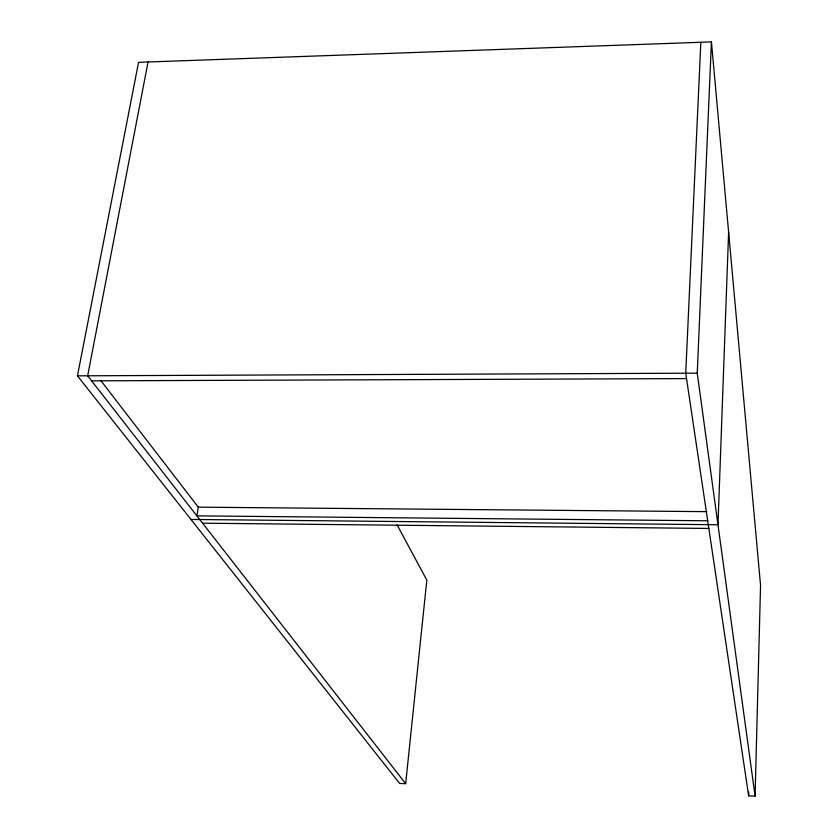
<?xml version="1.0" encoding="UTF-8"?>
<svg xmlns="http://www.w3.org/2000/svg" width="838" height="838" viewBox="0 0 838 838"><rect width="100%" height="100%" fill="white"/><g stroke="black" fill="none" stroke-linecap="round" stroke-linejoin="round"><path stroke-width="1.26" d="M700.84 42.277L685.735 373.214L748.648 795.87L755.08 796.1L760.548 585.364L711.431 41.9L138.563 62.326L77.452 375.833L399.653 783.457L405.665 783.666L426.825 580.126L397.107 524.881M748.648 795.87L748.753 791.952M728.62 232.095L717.977 524.735L190.97 519.445M755.08 796.1L697.247 373.161L711.431 41.9M198.323 506.833L196.878 515.852L707.701 520.796M148.054 61.991L87.676 375.791L405.665 783.666M77.452 375.833L697.247 373.161M91.625 380.85L686.542 378.598M706.759 511.651L198.271 507.168L100.644 380.326M202.587 523.184L708.843 528.443"/></g></svg>
